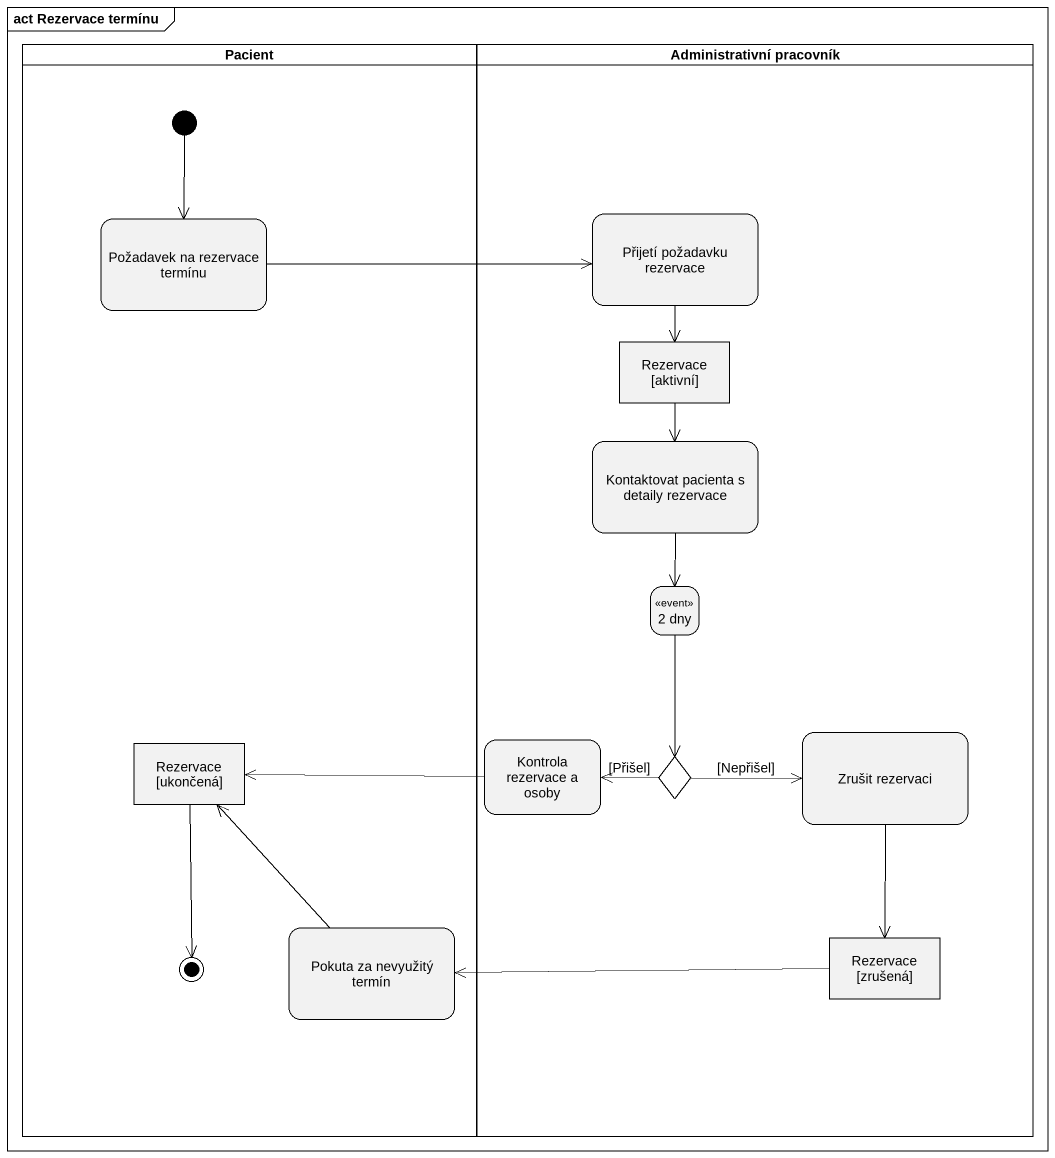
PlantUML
@startuml
mainframe act Rezervace termínu
hide empty description
state Pacient <<partition>> {
  state "Požadavek na rezervace termínu" as Požadavek_na_rezervace
  state "Rezervace [ukončená]" as Rezervace_ukončená <<object>>
  state "Pokuta za nevyužitý termín" as Pokuta_za_nevyužitý_termín
  [*] --> Požadavek_na_rezervace
  Rezervace_ukončená --> [*]
}
state "Administrativní pracovník" as Administrativní_pracovník <<partition>> {
  state "Přijetí požadavku rezervace" as Přijetí_požadavku_rezervace
  state "Rezervace [aktivní]" as Rezervace_aktivní <<object>>
  state "Kontaktovat pacienta s detaily rezervace" as Kontaktovat_pacienta_s
  state "2 dny" as s2_dny <<event>>
  state "Kontrola rezervace a osoby" as Kontrola_rezervace_a_osoby
  state choice1 <<choice>>
  state "Zrušit rezervaci" as Zrušit_rezervaci
  state "Rezervace [zrušená]" as Rezervace_zrušená <<object>>
}
Požadavek_na_rezervace -right-> Přijetí_požadavku_rezervace
Přijetí_požadavku_rezervace --> Rezervace_aktivní
Rezervace_aktivní --> Kontaktovat_pacienta_s
Kontaktovat_pacienta_s --> s2_dny
s2_dny --> choice1
Kontrola_rezervace_a_osoby -left-> Rezervace_ukončená
choice1 -left-> Kontrola_rezervace_a_osoby : [Přišel]
choice1 -right-> Zrušit_rezervaci : [Nepřišel]
Zrušit_rezervaci --> Rezervace_zrušená
Pokuta_za_nevyužitý_termín -up-> Rezervace_ukončená
Rezervace_zrušená -left-> Pokuta_za_nevyužitý_termín
@enduml
